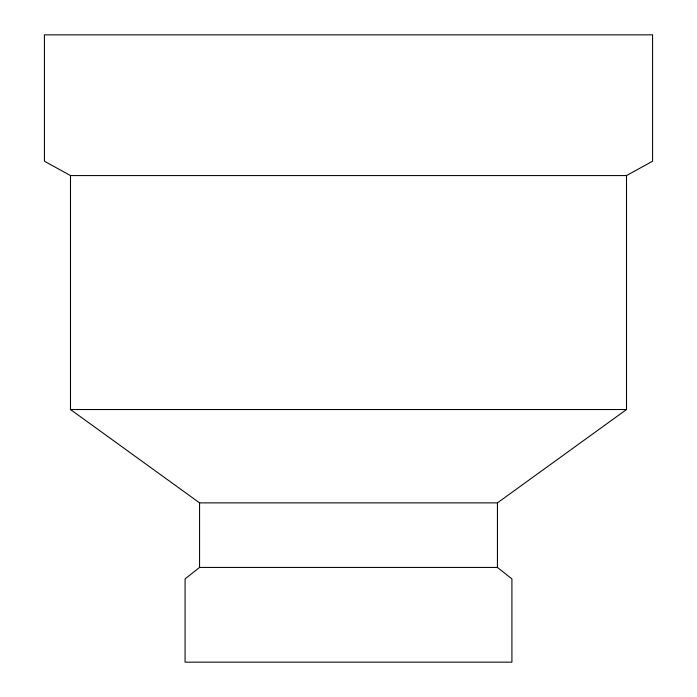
<?xml version="1.0" encoding="UTF-8"?>
<svg xmlns="http://www.w3.org/2000/svg" width="697" height="697" viewBox="0 0 697 697"><rect width="100%" height="100%" fill="white"/><g stroke="black" fill="none" stroke-linecap="round" stroke-linejoin="round"><path stroke-width="1.05" d="M199.569 567.428L497.431 567.428L511.92 578.919L511.92 662.15L185.08 662.15L185.08 578.919L199.569 567.428L199.569 502.868L70.493 409.531L70.493 175.574L44.425 161.216L44.425 34.85L652.575 34.85L652.575 161.216L626.507 175.574L70.493 175.574M497.431 567.428L497.431 502.868L626.507 409.531L626.507 175.574M70.493 409.531L626.507 409.531M199.569 502.868L497.431 502.868"/></g></svg>
